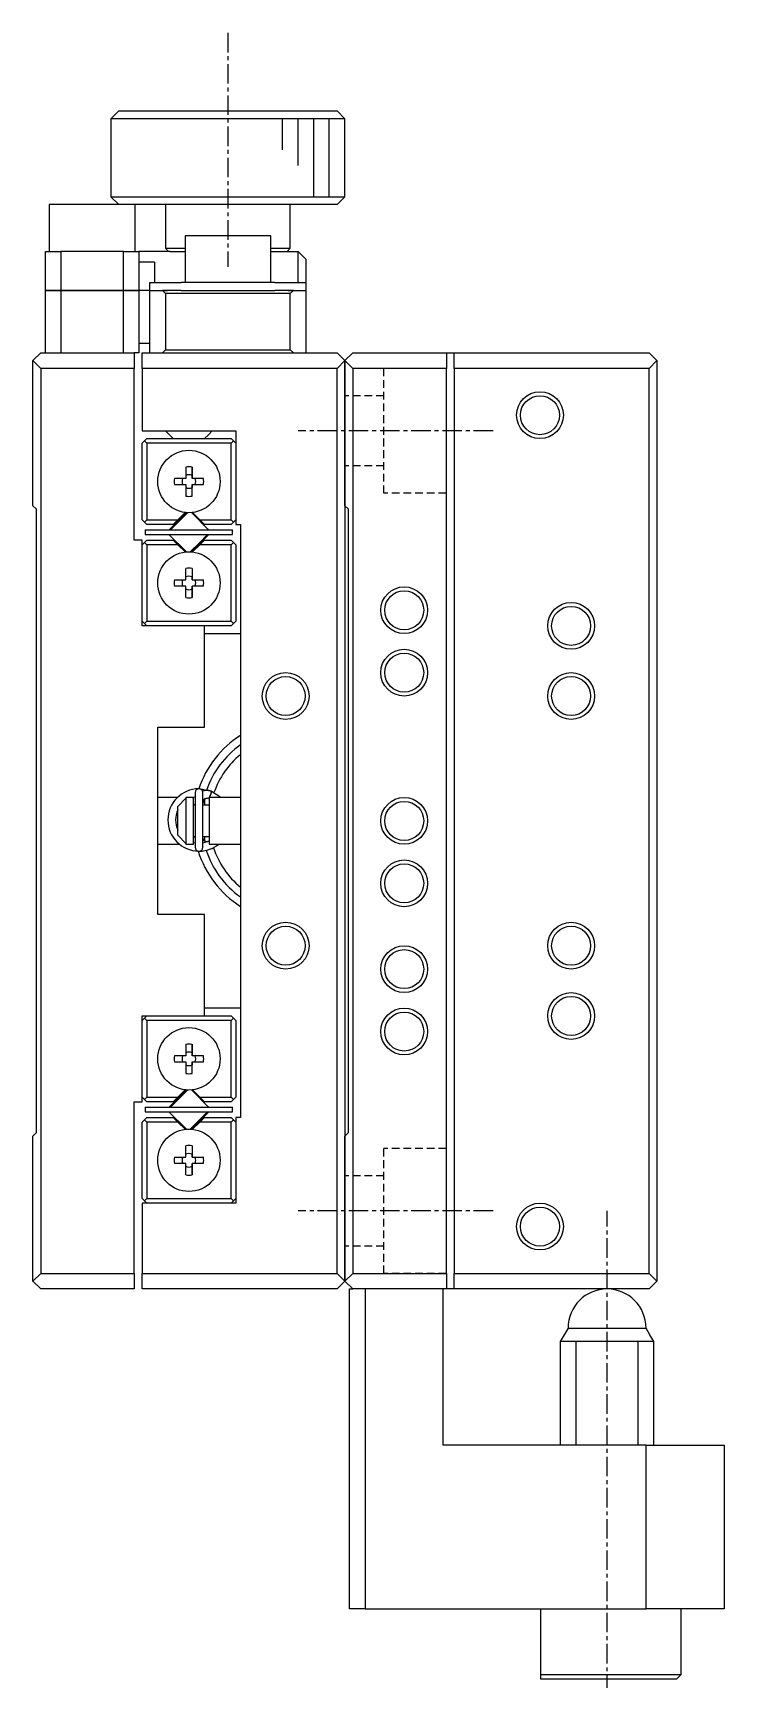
# Model space of a CAD drawing. Extents: x 7 to 431, y 3 to 249.
# Drawn here: x 7.4 to 51.7, y 87.2 to 192.8 of the extents above; entities that cross this region are included whole.
import ezdxf

# ---------------------------------------------------------------- set-up
doc = ezdxf.new("R2010")
doc.units = 0
doc.linetypes.add('CENTER', pattern=[2, 1.25, -0.25, 0.25, -0.25])
doc.linetypes.add('DASHED', pattern=[0.75, 0.5, -0.25])
doc.layers.get('0').update_dxf_attribs({"linetype": 'CONTINUOUS'})
doc.layers.add('CENTER', color=1, linetype='CENTER')

msp = doc.modelspace()

# ---------------------------------------------------------------- linework, layer by layer
at = {"color": 7, "linetype": 'CONTINUOUS'}
for p, q in [((12.85, 187.75), (12.35, 187.25)), ((27.35, 187.25), (12.35, 187.25)), ((12.35, 187.25), (12.35, 182.25)), ((12.85, 187.75), (26.85, 187.75)), ((27.35, 187.25), (26.85, 187.75)), ((27.35, 182.25), (27.35, 187.25)), ((13.9, 181.75), (8.4, 181.75)), ((8.4, 181.75), (8.4, 178.75)), ((12.35, 182.25), (27.35, 182.25)), ((12.35, 182.25), (12.85, 181.75)), ((26.85, 181.75), (13.9, 181.75)), ((13.9, 178.75), (13.9, 181.75)), ((15.85, 181.75), (15.85, 178.95)), ((23.85, 178.95), (23.85, 181.75)), ((26.85, 181.75), (27.35, 182.25)), ((22.6, 179.75), (17.1, 179.75)), ((17.1, 179.75), (17.1, 176.75)), ((22.6, 176.75), (22.6, 179.75)), ((8.15, 176.25), (8.15, 178.75)), ((8.15, 178.75), (9.15, 178.75)), ((9.15, 178.75), (9.15, 176.25)), ((13.15, 178.75), (9.15, 178.75)), ((13.15, 176.25), (13.15, 178.75)), ((13.15, 178.75), (14.15, 178.75)), ((14.15, 178.75), (14.15, 176.25)), ((16.15, 178.75), (14.15, 178.75)), ((15.85, 178.95), (17.1, 178.95)), ((15.85, 178.95), (16.05, 178.75)), ((16.15, 178.75), (17.1, 178.75)), ((22.6, 178.95), (23.85, 178.95)), ((22.6, 178.75), (24.35, 178.75)), ((23.65, 178.75), (23.85, 178.95)), ((24.35, 176.75), (24.35, 178.75)), ((24.35, 178.75), (24.85, 178.25)), ((15.15, 178.05), (14.15, 178.05)), ((15.15, 178.05), (15.15, 176.75)), ((24.85, 178.25), (24.85, 176.75)), ((9.15, 176.25), (8.15, 176.25)), ((8.15, 172.25), (8.15, 176.25)), ((8.15, 176.25), (9.15, 176.25)), ((9.15, 176.25), (13.15, 176.25)), ((9.15, 176.25), (9.15, 172.25)), ((13.15, 176.25), (9.15, 176.25)), ((14.15, 176.25), (13.15, 176.25)), ((13.15, 172.25), (13.15, 176.25)), ((13.15, 176.25), (14.15, 176.25)), ((14.15, 176.25), (14.15, 172.25)), ((14.85, 176.25), (14.15, 176.25)), ((14.85, 176.25), (14.85, 176.75)), ((14.85, 176.75), (16.85, 176.75)), ((14.85, 172.25), (14.85, 176.25)), ((14.85, 176.25), (15.65, 176.25)), ((15.85, 176.05), (15.65, 176.25)), ((15.65, 176.25), (15.98, 176.25)), ((15.98, 176.25), (15.65, 176.25)), ((16.85, 176.25), (15.98, 176.25)), ((22.85, 176.75), (16.85, 176.75)), ((16.85, 176.25), (22.85, 176.25)), ((22.85, 176.75), (24.85, 176.75)), ((23.72, 176.25), (22.85, 176.25)), ((23.72, 176.25), (24.05, 176.25)), ((24.05, 176.25), (23.72, 176.25)), ((24.05, 176.25), (23.85, 176.05)), ((24.05, 176.25), (24.85, 176.25)), ((24.85, 176.75), (24.85, 176.25)), ((24.85, 176.25), (24.85, 172.25)), ((15.85, 176.05), (15.85, 172.45)), ((23.85, 176.05), (15.85, 176.05)), ((23.85, 172.45), (23.85, 176.05)), ((7.35, 171.75), (7.85, 172.25)), ((7.85, 172.25), (13.85, 172.25)), ((14.15, 172.25), (13.85, 172.25)), ((13.85, 172.25), (13.85, 171.25)), ((14.85, 172.85), (14.15, 172.85)), ((14.35, 172.25), (26.85, 172.25)), ((14.35, 171.25), (14.35, 172.25)), ((15.65, 172.25), (15.85, 172.45)), ((15.85, 172.45), (23.85, 172.45)), ((23.85, 172.45), (24.05, 172.25)), ((27.35, 171.75), (26.85, 172.25)), ((27.35, 171.75), (27.85, 172.25)), ((27.85, 172.25), (33.85, 172.25)), ((33.85, 172.25), (33.85, 171.25)), ((33.85, 172.25), (34.35, 172.25)), ((34.35, 172.25), (46.85, 172.25)), ((34.35, 171.25), (34.35, 172.25)), ((47.35, 171.75), (46.85, 172.25)), ((7.35, 162.45), (7.35, 171.75)), ((7.85, 171.25), (7.35, 171.75)), ((7.85, 171.25), (7.85, 113.25)), ((13.85, 171.25), (7.85, 171.25)), ((13.85, 160.25), (13.85, 171.25)), ((14.35, 171.25), (14.35, 167.25)), ((26.85, 171.25), (14.35, 171.25)), ((26.85, 171.25), (27.35, 171.75)), ((26.85, 113.25), (26.85, 171.25)), ((27.35, 171.75), (27.35, 112.75)), ((27.35, 162.45), (27.35, 171.75)), ((27.85, 171.25), (27.35, 171.75)), ((27.85, 171.25), (27.85, 113.25)), ((33.85, 171.25), (27.85, 171.25)), ((33.85, 113.25), (33.85, 171.25)), ((46.85, 171.25), (34.35, 171.25)), ((34.35, 171.25), (34.35, 113.25)), ((46.85, 171.25), (47.35, 171.75)), ((46.85, 113.25), (46.85, 171.25)), ((47.35, 171.75), (47.35, 112.75)), ((14.35, 167.25), (20.35, 167.25)), ((14.65, 166.75), (14.5, 166.6)), ((14.65, 166.75), (20.05, 166.75)), ((15.85, 167.25), (16.1, 167)), ((16.1, 167), (16.35, 166.75)), ((18.35, 166.75), (18.6, 167)), ((18.6, 167), (18.85, 167.25)), ((20.2, 166.6), (20.05, 166.75)), ((20.35, 167.25), (20.35, 161.25)), ((14.35, 166.45), (14.5, 166.6)), ((14.35, 161.55), (14.35, 166.45)), ((14.5, 166.6), (14.65, 166.45)), ((14.65, 166.45), (14.65, 161.55)), ((20.05, 166.45), (14.65, 166.45)), ((20.05, 166.45), (20.2, 166.6)), ((20.05, 161.55), (20.05, 166.45)), ((20.2, 166.6), (20.35, 166.45)), ((17.15, 164.93), (17.15, 164.2)), ((17.55, 164.2), (17.55, 164.93)), ((17.55, 164.93), (17.55, 164.39)), ((17.15, 164.2), (16.42, 164.2)), ((16.42, 163.8), (17.15, 163.8)), ((17.15, 163.8), (17.15, 163.07)), ((17.55, 164.39), (17.55, 164.2)), ((18.28, 164.2), (17.55, 164.2)), ((17.55, 163.07), (17.55, 163.8)), ((17.55, 163.8), (18.28, 163.8)), ((17.55, 163.8), (17.55, 163.61)), ((17.55, 163.07), (17.55, 163.61)), ((7.35, 162.45), (7.55, 162.25)), ((7.55, 162.25), (7.55, 122.25)), ((14.5, 161.4), (14.35, 161.55)), ((14.65, 161.55), (14.5, 161.4)), ((14.65, 161.55), (16.65, 161.55)), ((17.17, 161.99), (16.11, 160.93)), ((16.16, 160.9), (17.25, 161.99)), ((16.35, 161.25), (16.65, 161.55)), ((16.65, 161.55), (17.11, 162.01)), ((18.59, 160.93), (17.53, 161.99)), ((17.59, 162.01), (18.05, 161.55)), ((18.05, 161.55), (20.05, 161.55)), ((18.05, 161.55), (18.35, 161.25)), ((20.2, 161.4), (20.05, 161.55)), ((20.35, 161.55), (20.2, 161.4)), ((27.35, 162.45), (27.55, 162.25)), ((27.55, 162.25), (27.55, 122.25)), ((14.5, 161.4), (14.65, 161.25)), ((14.55, 160.9), (14.55, 160.6)), ((14.55, 160.9), (20.15, 160.9)), ((14.55, 160.6), (20.15, 160.6)), ((16.35, 161.25), (14.65, 161.25)), ((16.11, 160.57), (17.17, 159.51)), ((17.53, 159.51), (18.59, 160.57)), ((18.55, 160.6), (18.02, 160.08)), ((20.05, 161.25), (18.35, 161.25)), ((20.05, 161.25), (20.2, 161.4)), ((20.15, 160.6), (20.15, 160.9)), ((20.35, 161.25), (20.65, 161.25)), ((20.65, 161.25), (20.65, 123.25)), ((14.35, 160.25), (13.85, 160.25)), ((14.35, 154.75), (14.35, 160.25)), ((14.35, 159.95), (14.5, 160.1)), ((14.65, 160.25), (14.5, 160.1)), ((14.5, 160.1), (14.65, 159.95)), ((14.65, 160.25), (16.35, 160.25)), ((14.65, 159.95), (14.65, 155.05)), ((16.65, 159.95), (14.65, 159.95)), ((16.65, 159.95), (16.35, 160.25)), ((17.11, 159.49), (16.65, 159.95)), ((18.02, 160.08), (17.46, 159.51)), ((18.05, 159.95), (17.59, 159.49)), ((18.35, 160.25), (18.05, 159.95)), ((20.05, 159.95), (18.05, 159.95)), ((18.35, 160.25), (20.05, 160.25)), ((20.2, 160.1), (20.05, 160.25)), ((20.05, 159.95), (20.2, 160.1)), ((20.05, 155.05), (20.05, 159.95)), ((20.2, 160.1), (20.35, 159.95)), ((20.35, 159.95), (20.35, 155.05)), ((17.15, 157.7), (17.15, 158.43)), ((17.55, 158.43), (17.55, 157.7)), ((17.55, 158.43), (17.55, 157.89)), ((16.42, 157.7), (17.15, 157.7)), ((17.15, 157.3), (16.42, 157.3)), ((17.15, 156.57), (17.15, 157.3)), ((17.55, 157.7), (17.55, 157.89)), ((17.55, 157.7), (18.28, 157.7)), ((17.55, 157.3), (17.55, 156.57)), ((18.28, 157.3), (17.55, 157.3)), ((17.55, 157.11), (17.55, 157.3)), ((17.55, 156.57), (17.55, 157.11)), ((14.5, 154.9), (14.35, 155.05)), ((18.35, 154.75), (14.35, 154.75)), ((14.65, 155.05), (14.5, 154.9)), ((14.5, 154.9), (14.65, 154.75)), ((14.65, 155.05), (20.05, 155.05)), ((20.05, 154.75), (18.35, 154.75)), ((18.35, 148.25), (18.35, 154.75)), ((18.35, 154.25), (20.65, 154.25)), ((20.2, 154.9), (20.05, 155.05)), ((20.05, 154.75), (20.2, 154.9)), ((20.35, 155.05), (20.2, 154.9)), ((27.55, 149.25), (27.55, 135.25)), ((15.35, 148.25), (18.35, 148.25)), ((15.35, 136.25), (15.35, 148.25)), ((16.62, 143.75), (15.35, 143.75)), ((16.65, 143.17), (17.15, 143.7)), ((17.15, 143.75), (17.15, 143.7)), ((17.65, 143.75), (17.15, 143.75)), ((17.15, 143.7), (17.15, 140.8)), ((17.59, 143.75), (17.75, 143.79)), ((17.65, 140.75), (17.65, 143.75)), ((17.75, 144.06), (17.75, 140.56)), ((18.8, 144.14), (18.03, 144.31)), ((18.25, 144.16), (18.23, 144.16)), ((18.29, 144.17), (18.25, 144.16)), ((18.25, 140.56), (18.25, 144.06)), ((18.26, 143.53), (18.27, 143.54)), ((18.26, 143.52), (18.26, 143.53)), ((18.26, 143.5), (18.26, 143.52)), ((18.26, 143.49), (18.26, 143.5)), ((18.26, 143.48), (18.26, 143.49)), ((18.27, 143.55), (18.28, 143.56)), ((18.27, 143.54), (18.27, 143.55)), ((18.28, 143.57), (18.29, 143.58)), ((18.28, 143.56), (18.28, 143.57)), ((18.32, 144.18), (18.29, 144.17)), ((18.29, 143.58), (18.3, 143.59)), ((18.3, 143.6), (18.31, 143.61)), ((18.3, 143.59), (18.3, 143.6)), ((18.31, 143.61), (18.32, 143.62)), ((18.36, 144.19), (18.32, 144.18)), ((18.32, 143.62), (18.33, 143.63)), ((18.33, 143.64), (18.34, 143.65)), ((18.33, 143.63), (18.33, 143.64)), ((18.34, 143.65), (18.35, 143.66)), ((18.35, 143.66), (18.36, 143.66)), ((18.35, 143.65), (18.35, 143.25)), ((18.39, 144.2), (18.36, 144.19)), ((18.36, 143.66), (18.37, 143.67)), ((18.37, 143.67), (18.38, 143.68)), ((18.38, 143.68), (18.4, 143.68)), ((18.43, 144.2), (18.39, 144.2)), ((18.4, 143.68), (18.41, 143.69)), ((18.41, 143.69), (18.42, 143.69)), ((18.42, 143.69), (18.43, 143.69)), ((18.47, 144.2), (18.43, 144.2)), ((18.43, 143.69), (18.44, 143.7)), ((18.44, 143.7), (18.45, 143.7)), ((18.45, 143.7), (18.47, 143.7)), ((18.51, 144.21), (18.47, 144.2)), ((18.47, 143.7), (18.48, 143.7)), ((18.48, 143.7), (18.49, 143.71)), ((18.49, 143.71), (18.5, 143.71)), ((18.5, 143.71), (18.52, 143.7)), ((18.54, 144.2), (18.51, 144.21)), ((18.52, 143.7), (18.53, 143.7)), ((18.53, 143.7), (18.54, 143.7)), ((18.58, 144.2), (18.54, 144.2)), ((18.54, 143.7), (18.55, 143.7)), ((18.55, 143.7), (18.56, 143.7)), ((18.56, 143.7), (18.58, 143.69)), ((18.62, 144.2), (18.58, 144.2)), ((18.58, 143.69), (18.59, 143.69)), ((18.59, 143.69), (18.59, 143.69)), ((18.66, 143.75), (18.6, 143.68)), ((18.6, 143.69), (18.65, 143.66)), ((18.61, 143.69), (18.6, 143.69)), ((18.6, 143.69), (18.6, 143.69)), ((18.6, 143.69), (18.6, 143.69)), ((18.62, 143.7), (18.61, 143.7)), ((18.61, 143.7), (18.61, 143.69)), ((18.65, 144.19), (18.62, 144.2)), ((18.63, 143.72), (18.62, 143.71)), ((18.62, 143.71), (18.62, 143.7)), ((18.64, 143.74), (18.63, 143.73)), ((18.63, 143.73), (18.63, 143.72)), ((18.65, 143.75), (18.64, 143.74)), ((18.69, 144.18), (18.65, 144.19)), ((18.66, 143.77), (18.65, 143.75)), ((18.65, 143.75), (18.65, 140.75)), ((20.65, 143.75), (18.65, 143.75)), ((18.8, 144.14), (18.66, 143.75)), ((18.67, 143.79), (18.66, 143.78)), ((18.66, 143.78), (18.66, 143.77)), ((18.68, 143.81), (18.67, 143.79)), ((18.69, 143.83), (18.68, 143.81)), ((18.72, 144.17), (18.69, 144.18)), ((18.7, 143.84), (18.69, 143.83)), ((18.71, 143.88), (18.7, 143.86)), ((18.7, 143.86), (18.7, 143.84)), ((18.72, 143.9), (18.71, 143.88)), ((18.76, 144.16), (18.72, 144.17)), ((18.73, 143.91), (18.72, 143.9)), ((18.74, 143.95), (18.73, 143.93)), ((18.73, 143.93), (18.73, 143.91)), ((18.75, 143.97), (18.74, 143.95)), ((18.76, 143.99), (18.75, 143.97)), ((18.79, 144.15), (18.76, 144.16)), ((18.77, 144.02), (18.76, 144)), ((18.76, 144), (18.76, 143.99)), ((18.78, 144.05), (18.77, 144.04)), ((18.77, 144.04), (18.77, 144.02)), ((18.79, 144.08), (18.78, 144.06)), ((18.78, 144.06), (18.78, 144.05)), ((18.79, 144.15), (18.79, 144.14)), ((19.39, 143.75), (18.79, 144.14)), ((18.79, 144.14), (18.79, 144.14)), ((18.79, 144.14), (18.8, 144.14)), ((18.8, 144.13), (18.79, 144.12)), ((18.79, 144.12), (18.79, 144.11)), ((18.79, 144.11), (18.79, 144.1)), ((18.79, 144.1), (18.79, 144.09)), ((18.79, 144.09), (18.79, 144.08)), ((18.87, 144.11), (18.8, 144.14)), ((18.8, 144.14), (18.8, 144.13)), ((18.8, 144.13), (18.8, 144.13)), ((16.65, 141.33), (16.65, 143.17)), ((17.75, 143.25), (17.65, 143.25)), ((17.75, 143.25), (17.65, 143.25)), ((18.25, 143.47), (18.26, 143.48)), ((18.25, 143.46), (18.25, 143.47)), ((18.65, 143.25), (18.25, 143.25)), ((18.35, 143.25), (18.25, 143.25)), ((15.35, 140.75), (16.75, 140.75)), ((17.15, 140.8), (16.65, 141.33)), ((17.15, 140.8), (17.15, 140.75)), ((17.15, 140.75), (17.65, 140.75)), ((17.65, 141.25), (17.75, 141.25)), ((17.65, 141.25), (17.75, 141.25)), ((17.75, 140.83), (17.65, 140.85)), ((18.25, 141.25), (18.65, 141.25)), ((18.25, 141.25), (18.35, 141.25)), ((18.25, 141.15), (18.25, 141.16)), ((18.25, 141.14), (18.25, 141.15)), ((18.26, 141.13), (18.25, 141.14)), ((18.65, 140.95), (18.25, 140.83)), ((18.26, 141.12), (18.26, 141.13)), ((18.26, 141.11), (18.26, 141.12)), ((18.26, 141.09), (18.26, 141.11)), ((18.27, 141.08), (18.26, 141.09)), ((18.27, 141.07), (18.27, 141.08)), ((18.27, 141.06), (18.27, 141.07)), ((18.28, 141.05), (18.27, 141.06)), ((18.29, 141.04), (18.28, 141.05)), ((18.29, 141.03), (18.29, 141.04)), ((18.3, 141.02), (18.29, 141.03)), ((18.31, 141.01), (18.3, 141.02)), ((18.31, 141), (18.31, 141.01)), ((18.32, 140.99), (18.31, 141)), ((18.33, 140.98), (18.32, 140.99)), ((18.34, 140.97), (18.33, 140.98)), ((18.35, 140.96), (18.34, 140.97)), ((18.35, 141.25), (18.35, 140.96)), ((18.36, 140.95), (18.35, 140.96)), ((18.37, 140.95), (18.36, 140.95)), ((18.38, 140.94), (18.37, 140.95)), ((18.39, 140.94), (18.38, 140.94)), ((18.4, 140.93), (18.39, 140.94)), ((18.41, 140.92), (18.4, 140.93)), ((18.42, 140.92), (18.41, 140.92)), ((18.44, 140.92), (18.42, 140.92)), ((18.45, 140.91), (18.44, 140.92)), ((18.46, 140.91), (18.45, 140.91)), ((18.47, 140.91), (18.46, 140.91)), ((18.49, 140.91), (18.47, 140.91)), ((18.5, 140.91), (18.49, 140.91)), ((18.51, 140.91), (18.5, 140.91)), ((18.52, 140.91), (18.51, 140.91)), ((18.54, 140.91), (18.52, 140.91)), ((18.55, 140.91), (18.54, 140.91)), ((18.56, 140.92), (18.55, 140.91)), ((18.57, 140.92), (18.56, 140.92)), ((18.58, 140.92), (18.57, 140.92)), ((18.59, 140.93), (18.58, 140.92)), ((18.6, 140.93), (18.59, 140.93)), ((18.65, 140.75), (20.65, 140.75)), ((18.73, 140.44), (18.73, 140.45)), ((18.73, 140.45), (18.73, 140.45)), ((18.73, 140.45), (18.73, 140.45)), ((18.73, 140.45), (18.73, 140.45)), ((18.73, 140.45), (18.73, 140.45)), ((18.73, 140.45), (18.74, 140.45)), ((18.74, 140.45), (18.74, 140.45)), ((18.74, 140.45), (18.74, 140.45)), ((18.74, 140.45), (18.75, 140.45)), ((18.75, 140.45), (18.79, 140.47)), ((18.79, 140.47), (18.79, 140.47)), ((18.79, 140.47), (18.79, 140.47)), ((18.79, 140.47), (18.79, 140.47)), ((18.35, 136.25), (15.35, 136.25)), ((18.35, 129.75), (18.35, 136.25)), ((20.65, 130.25), (18.35, 130.25)), ((14.35, 129.75), (18.35, 129.75)), ((14.35, 124.25), (14.35, 129.75)), ((14.35, 129.45), (14.5, 129.6)), ((14.65, 129.75), (14.5, 129.6)), ((14.5, 129.6), (14.65, 129.45)), ((14.65, 129.45), (14.65, 124.55)), ((20.05, 129.45), (14.65, 129.45)), ((18.35, 129.75), (20.05, 129.75)), ((20.2, 129.6), (20.05, 129.75)), ((20.05, 129.45), (20.2, 129.6)), ((20.05, 124.55), (20.05, 129.45)), ((20.2, 129.6), (20.35, 129.45)), ((20.35, 129.45), (20.35, 124.55)), ((17.15, 127.93), (17.15, 127.2)), ((17.55, 127.2), (17.55, 127.93)), ((17.55, 127.93), (17.55, 127.39)), ((17.15, 127.2), (16.42, 127.2)), ((16.42, 126.8), (17.15, 126.8)), ((17.15, 126.8), (17.15, 126.07)), ((17.55, 127.39), (17.55, 127.2)), ((18.28, 127.2), (17.55, 127.2)), ((17.55, 126.07), (17.55, 126.8)), ((17.55, 126.8), (18.28, 126.8)), ((17.55, 126.8), (17.55, 126.61)), ((17.55, 126.07), (17.55, 126.61)), ((14.5, 124.4), (14.35, 124.55)), ((14.65, 124.55), (14.5, 124.4)), ((14.65, 124.55), (16.65, 124.55)), ((17.17, 124.99), (16.11, 123.93)), ((16.35, 124.25), (16.65, 124.55)), ((16.65, 124.55), (17.11, 125.01)), ((16.68, 124.42), (17.25, 124.99)), ((18.59, 123.93), (17.53, 124.99)), ((17.59, 125.01), (18.05, 124.55)), ((18.05, 124.55), (20.05, 124.55)), ((18.05, 124.55), (18.35, 124.25)), ((20.2, 124.4), (20.05, 124.55)), ((20.35, 124.55), (20.2, 124.4)), ((13.85, 124.25), (14.35, 124.25)), ((13.85, 113.25), (13.85, 124.25)), ((14.5, 124.4), (14.65, 124.25)), ((14.55, 123.9), (20.15, 123.9)), ((14.55, 123.9), (14.55, 123.6)), ((14.55, 123.6), (20.15, 123.6)), ((16.35, 124.25), (14.65, 124.25)), ((16.11, 123.57), (17.17, 122.51)), ((16.16, 123.9), (16.68, 124.42)), ((18.55, 123.6), (17.46, 122.51)), ((17.53, 122.51), (18.59, 123.57)), ((20.05, 124.25), (18.35, 124.25)), ((20.05, 124.25), (20.2, 124.4)), ((20.15, 123.6), (20.15, 123.9)), ((14.35, 122.95), (14.5, 123.1)), ((14.35, 118.05), (14.35, 122.95)), ((14.65, 123.25), (14.5, 123.1)), ((14.5, 123.1), (14.65, 122.95)), ((14.65, 123.25), (16.35, 123.25)), ((14.65, 122.95), (14.65, 118.05)), ((16.65, 122.95), (14.65, 122.95)), ((16.65, 122.95), (16.35, 123.25)), ((17.11, 122.49), (16.65, 122.95)), ((18.05, 122.95), (17.59, 122.49)), ((18.35, 123.25), (18.05, 122.95)), ((20.05, 122.95), (18.05, 122.95)), ((18.35, 123.25), (20.05, 123.25)), ((20.2, 123.1), (20.05, 123.25)), ((20.05, 122.95), (20.2, 123.1)), ((20.05, 118.05), (20.05, 122.95)), ((20.2, 123.1), (20.35, 122.95)), ((20.35, 123.25), (20.35, 117.75)), ((20.65, 123.25), (20.35, 123.25)), ((7.55, 122.25), (7.35, 122.05)), ((7.35, 112.75), (7.35, 122.05)), ((17.15, 120.7), (17.15, 121.43)), ((17.55, 121.43), (17.55, 120.7)), ((17.55, 121.43), (17.55, 120.89)), ((27.55, 122.25), (27.35, 122.05)), ((27.35, 112.75), (27.35, 122.05)), ((16.42, 120.7), (17.15, 120.7)), ((17.15, 120.3), (16.42, 120.3)), ((17.15, 119.57), (17.15, 120.3)), ((17.55, 120.7), (17.55, 120.89)), ((17.55, 120.7), (18.28, 120.7)), ((17.55, 120.3), (17.55, 119.57)), ((18.28, 120.3), (17.55, 120.3)), ((17.55, 120.11), (17.55, 120.3)), ((17.55, 119.57), (17.55, 120.11)), ((14.5, 117.9), (14.35, 118.05)), ((14.35, 117.75), (14.35, 113.25)), ((20.35, 117.75), (14.35, 117.75)), ((14.65, 118.05), (14.5, 117.9)), ((14.5, 117.9), (14.65, 117.75)), ((14.65, 118.05), (20.05, 118.05)), ((20.2, 117.9), (20.05, 118.05)), ((20.05, 117.75), (20.2, 117.9)), ((20.35, 118.05), (20.2, 117.9)), ((7.35, 112.75), (7.85, 113.25)), ((7.85, 113.25), (13.85, 113.25)), ((13.85, 113.25), (13.85, 112.25)), ((14.35, 113.25), (26.85, 113.25)), ((14.35, 112.25), (14.35, 113.25)), ((27.35, 112.75), (26.85, 113.25)), ((27.35, 112.75), (27.85, 113.25)), ((27.85, 113.25), (33.85, 113.25)), ((33.85, 113.25), (33.85, 112.25)), ((34.35, 113.25), (46.85, 113.25)), ((34.35, 112.25), (34.35, 113.25)), ((47.35, 112.75), (46.85, 113.25)), ((7.85, 112.25), (7.35, 112.75)), ((13.85, 112.25), (7.85, 112.25)), ((26.85, 112.25), (14.35, 112.25)), ((26.85, 112.25), (27.35, 112.75)), ((27.85, 112.25), (27.35, 112.75)), ((27.65, 91.75), (27.65, 112.25)), ((27.65, 112.25), (27.85, 112.25)), ((33.85, 112.25), (27.85, 112.25)), ((28.65, 112.25), (28.65, 91.75)), ((33.65, 102.25), (33.65, 112.25)), ((34.35, 112.25), (33.85, 112.25)), ((46.85, 112.25), (34.35, 112.25)), ((46.85, 112.25), (47.35, 112.75)), ((41.65, 109.75), (41.4, 109.32)), ((41.65, 109.75), (44.15, 109.75)), ((44.15, 109.75), (46.65, 109.75)), ((46.9, 109.32), (46.65, 109.75)), ((41.4, 109.32), (41.15, 108.88)), ((44.15, 108.88), (41.15, 108.88)), ((41.15, 108.88), (41.15, 102.25)), ((47.15, 108.88), (44.15, 108.88)), ((47.15, 108.88), (46.9, 109.32)), ((47.15, 102.25), (47.15, 108.88)), ((46.65, 102.25), (33.65, 102.25)), ((46.65, 91.75), (46.65, 102.25)), ((46.65, 102.25), (51.65, 102.25)), ((51.65, 102.25), (51.65, 91.75)), ((28.65, 91.75), (27.65, 91.75)), ((28.65, 91.75), (46.65, 91.75)), ((39.9, 87.55), (39.9, 91.75)), ((51.65, 91.75), (46.65, 91.75)), ((48.9, 87.55), (48.9, 91.75)), ((39.9, 87.25), (39.9, 87.55)), ((39.9, 87.55), (48.9, 87.55)), ((48.6, 87.25), (39.9, 87.25)), ((48.6, 87.25), (48.9, 87.55))]:
    msp.add_line(p, q, dxfattribs=at)
at = {"color": 3, "linetype": 'CONTINUOUS'}
for p, q in [((23.35, 185.25), (23.35, 187.25)), ((24.35, 184.25), (24.35, 187.25)), ((25.35, 182.25), (25.35, 187.25)), ((26.35, 182.25), (26.35, 187.25)), ((42.15, 108.88), (42.15, 102.25)), ((46.15, 102.25), (46.15, 108.88))]:
    msp.add_line(p, q, dxfattribs=at)
at = {"color": 3, "linetype": 'DASHED'}
for p, q in [((29.85, 163.25), (29.85, 171.25)), ((33.85, 171.25), (29.85, 171.25)), ((29.85, 169.5), (27.35, 169.5)), ((29.85, 165), (27.35, 165)), ((33.85, 163.25), (29.85, 163.25)), ((29.85, 113.25), (29.85, 121.25)), ((33.85, 121.25), (29.85, 121.25)), ((29.85, 119.5), (27.35, 119.5)), ((29.85, 115), (27.35, 115)), ((33.85, 113.25), (29.85, 113.25))]:
    msp.add_line(p, q, dxfattribs=at)
at = {"color": 3, "linetype": 'CONTINUOUS'}
for centre in [(39.85, 168.25), (31.15, 155.75), (41.85, 154.75), (31.15, 151.75), (23.55, 150.25), (41.85, 150.25), (31.15, 142.25), (31.15, 138.25), (23.55, 134.25), (41.85, 134.25), (31.15, 132.75), (41.85, 129.75), (31.15, 128.75), (39.85, 116.25)]:
    msp.add_circle(centre, 1.5, dxfattribs=at)
at = {"color": 7, "linetype": 'CONTINUOUS'}
for centre, radius in [((39.85, 168.25), 1.25), ((17.35, 164), 2), ((17.35, 157.5), 2), ((31.15, 155.75), 1.25), ((41.85, 154.75), 1.25), ((31.15, 151.75), 1.25), ((23.55, 150.25), 1.25), ((41.85, 150.25), 1.25), ((31.15, 142.25), 1.25), ((31.15, 138.25), 1.25), ((23.55, 134.25), 1.25), ((41.85, 134.25), 1.25), ((31.15, 132.75), 1.25), ((41.85, 129.75), 1.25), ((31.15, 128.75), 1.25), ((17.35, 127), 2), ((17.35, 120.5), 2), ((39.85, 116.25), 1.25)]:
    msp.add_circle(centre, radius, dxfattribs=at)
for centre, radius, start, end in [((17.35, 164), 0.95, 77.8468, 102.1532), ((17.35, 164), 0.95, 167.8468, 192.1532), ((17.35, 164), 0.435, 152.6335, 207.3665), ((17.35, 164), 0.435, 62.6335, 117.3665), ((17.35, 164), 0.435, 242.6335, 297.3665), ((17.35, 164), 0.435, 332.6335, 27.3665), ((17.35, 164), 0.95, 347.8468, 12.1532), ((17.35, 164), 0.95, 257.8468, 282.1532), ((17.32, 161.85), 0.2, 126.858, 135), ((17.39, 161.85), 0.2, 128.7388, 135), ((17.39, 161.85), 0.2, 45, 53.142), ((16.26, 160.79), 0.2, 135, 145.0247), ((16.26, 160.71), 0.2, 214.9753, 225), ((18.45, 160.79), 0.2, 34.9753, 45), ((18.45, 160.71), 0.2, 315, 325.0247), ((17.32, 159.65), 0.2, 225, 233.142), ((17.32, 159.65), 0.2, 308.7388, 315), ((17.39, 159.65), 0.2, 306.858, 315), ((17.35, 157.5), 0.95, 77.8468, 102.1532), ((17.35, 157.5), 0.95, 167.8468, 192.1532), ((17.35, 157.5), 0.435, 152.6335, 207.3665), ((17.35, 157.5), 0.435, 62.6335, 117.3665), ((17.35, 157.5), 0.435, 332.6335, 27.3665), ((17.35, 157.5), 0.95, 347.8468, 12.1532), ((17.35, 157.5), 0.435, 242.6335, 297.3665), ((17.35, 157.5), 0.95, 257.8468, 282.1532), ((24.15, 142.25), 6.5, 122.579, 161.5575), ((24.15, 142.25), 6, 125.6853, 160.9797), ((24.15, 142.25), 5.5, 129.5212, 160.7611), ((18, 142.31), 2, 90.8493, 269.2017), ((18, 144.06), 0.25, 0, 180), ((24.15, 142.25), 6, 166.8443, 169.4007), ((18, 142.31), 1.5, 154.3105, 205.6948), ((24.15, 142.25), 6.5, 169.8176, 171.1501), ((24.15, 142.25), 6.5, 188.8499, 190.1824), ((18, 140.56), 0.25, 180, 0), ((18, 142.31), 2, 270.943, 308.7585), ((24.15, 142.25), 6, 190.5993, 191.3523), ((24.15, 142.25), 6, 198.3533, 234.3147), ((24.15, 142.25), 5.5, 198.1802, 230.4788), ((24.15, 142.25), 6.5, 197.3738, 237.421), ((17.35, 127), 0.95, 77.8468, 102.1532), ((17.35, 127), 0.95, 167.8468, 192.1532), ((17.35, 127), 0.435, 152.6335, 207.3665), ((17.35, 127), 0.435, 62.6335, 117.3665), ((17.35, 127), 0.435, 242.6335, 297.3665), ((17.35, 127), 0.435, 332.6335, 27.3665), ((17.35, 127), 0.95, 347.8468, 12.1532), ((17.35, 127), 0.95, 257.8468, 282.1532), ((17.32, 124.85), 0.2, 126.858, 135), ((17.39, 124.85), 0.2, 128.7388, 135), ((17.39, 124.85), 0.2, 45, 53.142), ((16.26, 123.79), 0.2, 135, 145.0247), ((16.26, 123.71), 0.2, 214.9753, 225), ((18.45, 123.79), 0.2, 34.9753, 45), ((18.45, 123.71), 0.2, 315, 325.0247), ((17.32, 122.65), 0.2, 225, 233.142), ((17.32, 122.65), 0.2, 308.7388, 315), ((17.39, 122.65), 0.2, 306.858, 315), ((17.35, 120.5), 0.95, 77.8468, 102.1532), ((17.35, 120.5), 0.95, 167.8468, 192.1532), ((17.35, 120.5), 0.435, 152.6335, 207.3665), ((17.35, 120.5), 0.435, 62.6335, 117.3665), ((17.35, 120.5), 0.435, 332.6335, 27.3665), ((17.35, 120.5), 0.95, 347.8468, 12.1532), ((17.35, 120.5), 0.435, 242.6335, 297.3665), ((17.35, 120.5), 0.95, 257.8468, 282.1532), ((44.15, 109.75), 2.5, 90, 180), ((44.15, 109.75), 2.5, 0, 90)]:
    msp.add_arc(centre, radius, start, end, dxfattribs=at)
at = {"layer": 'CENTER', "color": 1, "linetype": 'CENTER'}
for p, q in [((19.85, 192.75), (19.85, 177.75)), ((36.85, 167.25), (24.35, 167.25)), ((36.85, 117.25), (24.35, 117.25)), ((44.15, 52.25), (44.15, 117.25))]:
    msp.add_line(p, q, dxfattribs=at)

doc.saveas('drawing.dxf')
